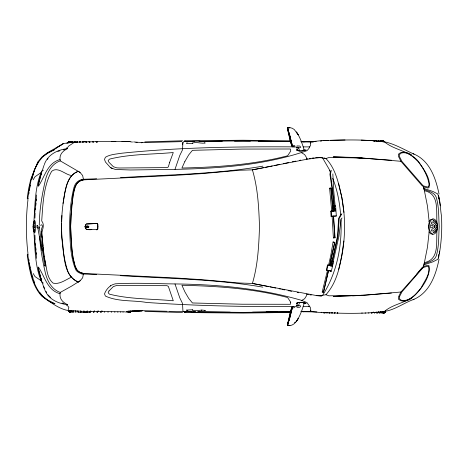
<?xml version="1.0" encoding="UTF-8"?>
<svg xmlns="http://www.w3.org/2000/svg" width="465" height="465" viewBox="0 0 465 465"><rect width="100%" height="100%" fill="white"/><g stroke="black" fill="none" stroke-linecap="round" stroke-linejoin="round"><path stroke-width="0.7" d="M77.62 311.085L77.917 312.096L78.44 311.602M73.052 142.087L72.813 141.598L72.639 142.592M88.617 226.972C87.827 223.851 82.892 228.623 88.763 226.972L88.763 226.321L86.106 226.193L84.99 226.327L84.99 226.967L88.763 226.972L84.99 226.967M82.538 142.104L82.549 141.598L83.322 142.087M78.01 171.207L60.235 160.855C58.95 154.915 62.357 151.148 67.576 148.585L66.524 148.033L67.646 147.457L68.855 145.929L74.22 142.395L76.551 142.116L106.956 141.441L130.508 141.575M434.676 227.036L434.676 226.007M77.789 171.539C68.657 174.956 66.483 185.343 64.647 193.789C61.979 208.308 60.869 223.124 61.851 237.865C64.647 252.321 61.973 275.088 78.387 282.075L80.131 280.75L82.654 277.803L83.52 273.432L80.503 272.531L78.353 271.269L76.591 269.334L75.039 265.684L73.104 257.918L71.872 248.903L70.668 226.647L70.988 215.44L73.104 195.376L75.039 187.61L76.591 183.966L78.353 182.03L80.503 180.769L83.52 179.868L175.27 175.357L201.979 173.619L239.888 170.26L252.39 169.853L306.807 159.274L320.844 157.414M33.835 222.38C35.108 205.315 34.718 186.802 41.757 171.073L43.344 170.173M34.922 218.114L35.102 213.133M61.618 223.142L61.618 230.152M61.671 221.741L61.897 215.435M80.829 311.097L80.526 312.096L81.183 311.602M437.28 228.071C435.374 239.888 440.762 259.238 424.446 262.574M33.166 226.362L33.16 226.908M33.172 226.217L33.178 227.234M87.31 311.085L87.1 312.096L86.56 312.096L86.909 311.085M33.218 226.199L33.23 225.92M438.768 199.037L438.733 196.916M85.618 224.746L85.618 228.553L86.374 229.344L91.803 229.623M75.121 311.085L75.981 312.096L75.871 311.097M329.144 312.521L329.58 313.026L329.964 312.538M39.717 272.624L39.752 272.13M83.561 311.085L83.421 312.096L83.927 312.096L83.933 311.085M439.268 253.297L439.454 251.106M77.184 142.592L77.039 141.598L77.562 142.087M84.246 311.097L83.927 312.096M287.742 324.698L292.142 308.708M34.834 212.424L36.555 194.975M35.41 209.622L35.555 208.227M35.84 205.425L36.055 203.327M36.34 200.525L36.485 199.13M297.025 303.924L296.565 303.128C297.118 302.035 307.005 301.808 303.692 303.639M27.261 255.518C29.493 269.741 31.765 285.394 41.949 296.333C50.069 301.733 58.235 308.696 68.012 310.515L68.855 307.371L67.646 305.836L66.524 305.267L67.576 304.709C62.357 302.151 58.95 298.385 60.235 292.439L71.796 286.004L80.131 280.75M385.514 310.649L385.363 312.015L383.852 313.026L384.747 312.027L383.985 313.026L385.392 312.015L385.613 310.649L385.363 312.015L383.904 313.026L384.776 312.027L384.003 313.026M428.544 225.374L428.544 227.92M38.514 184.983L40.13 177.502M385.561 310.649L385.392 312.015L383.852 313.026M343.891 241.021C341.2 259.615 338.939 280.186 325.936 294.74L320.838 295.577L316.677 295.601L252.39 283.441L239.888 283.034L201.979 279.674L175.27 277.942L83.52 273.432L80.428 272.717L78.265 271.38L76.522 269.444L74.912 265.742L73.005 257.918L72.116 251.513L70.913 237.859L70.575 226.647L71.72 205.1C73.598 196.666 72.092 181.583 83.52 179.868L82.654 175.497L80.131 172.55L78.387 171.225C65.542 175.973 65.199 192.109 63.013 203.478M74.243 142.61L75.103 141.598L74.993 142.592M296.804 303.622L296.868 303.145C298.949 302.041 302.494 302.052 304.337 303.081M80.445 311.085L80.526 312.096M28.853 193.876L29.051 192.516M29.353 190.481L29.551 189.121M90.867 311.085L90.466 312.096L89.896 312.096L90.454 311.085M27.261 197.782L28.603 188.813L30.737 179.345L37.764 161.971L41.949 156.961L47.023 153.02L63.298 143.662L68.012 142.784M329.731 265.631L334.719 242.335L333.079 241.98L330.859 255.064L328.557 265.312L331.08 265.951L332.173 261.028L333.649 261.365L331.336 271.246L326.349 269.996L327.517 265.033L331.08 265.951M423.807 265.608L423.516 264.957M27.912 197.852C30.487 179.455 34.643 156.037 54.963 149.509L48.122 153.072M294.479 146.876C236.894 146.533 179.17 147.3 121.847 153.206C116.302 154.13 110.368 154.281 105.416 157.234L104.491 159.402L105.433 161.983L110.577 167.743L115.361 169.469L130.415 169.987L174.985 169.359L179.786 155.444L182.53 149.823L182.914 142.389L183.907 141.558L194.707 141.424M182.53 144.818L182.914 142.406M424.156 264.754L432.915 261.824L437.635 259.406L438.536 258.017L438.768 254.262M83.88 311.097L83.421 312.096M438.536 258.017C441.378 244.084 442.285 229.82 441.419 215.632C440.181 208.477 440.628 200.525 437.635 193.888L432.915 191.47L424.156 188.546M291.352 308.783L287.393 325.372L289.869 317.862L292.485 306.354L290.788 310.306L287.329 324.925L289.689 317.717L292.2 306.83L291.421 308.289M75.626 312.096L75.609 311.097M329.58 313.026L329.673 312.538M71.162 142.087L71.494 141.598L71.354 142.087M310.794 141.86L310.556 145.278L308.754 148.666L306.999 150.677C264.701 165.313 219.445 168.435 174.985 169.359M287.742 324.477L290.538 313.898M297.803 302.622L296.49 305.987M87.559 311.097L87.1 312.096M329.563 265.556L334.719 242.335M423.615 188.581L423.627 186.82L422.028 185.622L400.929 161.291L398.482 156.438L398.348 154.229C402.004 150.457 407.822 152.497 411.647 154.897M80.003 142.104L80.114 141.598L79.649 141.598L79.498 142.104M330.371 265.806L331.446 260.882L332.173 261.028M29.702 188.43L30.458 184.977M74.731 142.592L74.749 141.598M327.517 270.299L322.204 292.008L323.471 292.328L328.592 270.578M331.969 261.121L337.549 235.958L338.601 218.463L341.06 214.127M332.917 262.865L332.12 266.358L331.318 266.102L337.985 236.051L339.194 218.434L341.868 213.778M333.231 261.464L338.933 236.307L341.165 218.835L342.048 218.027M331.574 312.521L331.871 313.026L332.394 312.538M326.349 269.996L326.843 270.095L328.017 265.131M323.471 292.328L328.435 270.514M439.036 259.296C435.839 274.972 429.823 292.258 414.083 299.28C403.202 303.07 393.588 311.091 381.812 311.684L384.27 311.277M39.653 179.885L40.292 177.258M184.466 141.587L184.82 140.756L243.003 140.232L290.102 140.837M299.629 302.39L298.344 306.046L292.659 306.598M330.574 271.089L330.679 270.659M94.564 311.085L93.965 312.096L93.378 312.096L94.133 311.085M310.556 143.092C312.067 139.175 303.366 143.046 301.971 141.587M413.228 299.402L413.135 299.78L414.048 299.1M40.449 176.665L41.478 173.247M306.807 294.025L306.249 296.159L304.598 298.763L301.744 300.419C260.58 288.335 217.73 284.435 174.985 283.941C155.118 283.714 135.205 282.662 115.361 283.824C110.263 284.708 106.183 289.236 104.491 293.892L105.416 296.06C118.18 302 133.112 300.07 146.69 302.471C195.631 305.831 244.706 306.929 293.752 306.418M291.811 309.603L291.933 309.161M72.104 142.61L72.813 141.598M33.189 227.472L33.178 228.646A14.415 5.882 4.1 0 0 33.3 228.989C36.293 232.884 33.654 228.216 33.218 227.036M330.446 171.353L329.923 174.317L332.213 189.953L333.847 206.175M331.26 170.242L330.481 174.113L332.655 189.9L334.788 211.064L335.631 211.075L335.364 208.25M77.051 142.61L77.452 141.598M290.724 313.236L291.543 310.382M34.579 169.4L31.672 179.455L34.73 169.26L38.409 161.867M87.17 311.097L86.56 312.096M44.036 165.284L39.874 177.688L38.258 184.593L38.084 185.93L38.467 186.215C44.814 176.671 47.349 162.919 60.095 159.547M291.695 145.469L290.154 140.075L290.549 138.733M40.316 176.886L41.6 172.562M192.336 310.417L192.533 309.783L186.442 310.091L187.226 310.358M201.601 310.649L201.781 310.056L205.385 310.417L204.594 310.661M304.145 303.471C302.204 309.673 300.163 315.991 296.397 321.367L298.257 318.449C296.246 322.443 292.346 326.761 287.393 325.372L289.928 325.599L287.399 325.372M41.309 173.933L41.711 172.73M98.336 311.085L97.557 312.096L96.958 312.096L97.906 311.085M287.742 128.602L289.73 136.443M74.51 142.61L75.103 141.598M77.917 312.096L78.062 311.097M331.871 313.026L332.062 312.538M33.288 225.339L33.288 227.978M334.329 312.521L334.48 313.026L335.137 312.538M69.756 142.592L70.279 141.598L69.634 142.592M129.038 312.096L129.235 311.602M382.991 313.026L383.189 312.538M70.366 142.61L71.261 141.598M90.64 311.097L89.896 312.096M338.601 269.706L341.827 255.86C345.449 236.546 345.46 216.748 341.827 197.439C338.648 183.849 335.968 168.998 325.936 158.559L324.088 157.937M423.516 188.337L423.824 187.598M288.126 324.053L287.754 324.715M94.668 311.097L93.965 312.096M110.42 285.905L110.577 285.557M382.835 313.026L383.055 312.538M102.137 311.085L101.178 312.096L100.58 312.096L101.701 311.085M72.331 142.61L73.11 141.598M41.635 171.701L41.228 172.503L35.003 176.729L33.195 179.786M304.168 303.279L304.366 302.884M94.25 311.097L93.378 312.096M69.041 142.61L70.116 141.598M44.274 164.645C47.616 154.549 57.619 149.695 67.576 148.585M98.371 311.097L97.557 312.096M47.378 159.547L48.023 158.379M322.582 295.362C336.887 273.007 342.287 245.764 340.921 219.497M70.541 142.61L71.494 141.598M168.743 311.318L184.466 311.713L184.669 312.538L184.989 312.259M334.48 313.026L334.765 312.538M383.201 141.674L381.376 140.668L382.48 141.662L384.386 141.79C394.744 150.526 409.991 150.724 418.663 161.785C423.598 169.109 431.125 178.49 428.963 187.691L427.806 188.029L423.627 186.82L427.463 206.129L429.247 222.282L428.544 224.944L428.544 228.356L429.247 231.012L427.463 247.171L423.627 266.48L400.929 292.008L398.482 296.862L398.348 299.071C402.004 302.843 407.822 300.803 411.647 298.396M77.039 141.598L76.742 142.61M68.843 142.592L69.488 141.598L68.762 142.592M129.968 311.602L129.671 312.096L130.049 311.602M384.352 312.027L383.625 313.026L384.003 312.538M304.145 149.829C302.204 143.627 300.163 137.309 296.397 131.932L298.257 134.85L294.269 129.52L292.13 128.201L289.928 127.672L287.393 127.927L290.154 140.075M97.946 311.097L96.958 312.096M102.097 311.097L101.178 312.096M69.169 142.61L70.279 141.598M33.37 224.386A4.83 0.756 -90 0 1 34.207 221.956L33.335 224.461M133.641 311.37L141.203 310.94L141.552 310.428L140.11 310.562M130.049 312.096L130.816 311.097L129.311 312.096L131.432 311.085L129.898 312.096L130.793 311.097L130.031 312.096L131.432 311.085L129.898 312.096M287.399 127.922L289.928 127.695L287.393 127.927L289.869 135.437L292.485 146.946L292.148 146.458M384.514 312.521L384.875 312.015L383.265 313.026L384.956 312.015L383.712 313.026M101.672 311.097L100.58 312.096M69.262 141.598L67.751 142.61L69.204 141.598L68.338 142.592L69.262 141.598L68.367 142.592L69.111 141.598L67.721 142.61L69.128 141.598M337.881 313.026L337.381 313.026L337.753 312.538M373.546 312.015L371.494 313.026L372.302 312.538M416.727 274.083L422.028 267.677L423.627 266.48L427.806 265.265L428.963 265.608C431.131 275.611 421.982 288.166 415.065 295.118C406.23 303.151 393.407 303.668 384.386 311.509M90.466 312.096L90.884 311.602M376.377 312.015L374.308 313.026L375.482 312.521M27.592 254.558L27.191 255.029L28.179 254.861L27.836 254.96L27.906 252.948C25.871 235.488 25.871 217.812 27.906 200.351L27.836 198.34L28.179 198.433L27.191 198.264L27.592 198.735M130.566 311.591L131.002 311.085L129.758 312.096M294.543 322.78L295.298 321.92M378.876 312.015L376.824 313.026L377.58 312.538M130.119 311.085L128.294 312.096L129.404 311.097M384.073 312.015L382.247 313.026L383.945 312.015M128.799 311.085L126.869 312.096L128.055 311.097M130.398 311.097L129.439 312.096M381.009 312.015L379.004 313.026L380.783 312.015M382.753 312.015L380.823 313.026L382.573 312.015M86.339 224.014L96.999 223.491L97.749 224.211L97.749 229.082L96.61 229.791M129.851 311.602L130.316 311.097M383.805 312.538L384.276 312.027M129.532 311.097L128.491 312.096M383.003 312.538L383.486 312.027M68.715 142.104L68.233 142.61L69.488 141.598M128.235 311.097L127.131 312.096M333.161 211.069L331.725 211.139L329.598 188.226L331.034 188.093L333.161 211.069L334.457 210.953L334.039 205.931L333.231 206.024M382.189 312.027L381.085 313.026M382.858 312.538L383.358 312.027M380.48 312.027L379.33 313.026M378.388 312.027L377.208 313.026M428.881 221.357L430.846 219.434L431.764 219.346M69.215 142.087L69.721 141.598L68.152 142.61L69.395 141.598M129.991 311.085L128.294 312.096M381.492 312.538L382.015 312.027M383.393 313.026L383.892 312.538M187.226 142.935L186.442 143.208L192.533 143.511L193.26 142.825C197.276 141.895 201.223 143.726 205.193 143.046L204.594 142.633M378.603 312.015L376.824 313.026M40.641 225.397L41.373 224.758L42.152 225.194L42.431 226.478L41.333 229.617L43.611 250.577L43.094 250.647M71.784 276.995C66.146 279.442 59.596 284.754 53.144 283.144C46.058 277.407 47.064 266.503 44.332 258.592M434.659 227.588C430.224 229.181 430.369 233.436 434.949 229.448A17.792 6.19 -13.7 0 0 435.455 229.024L435.879 228.623L434.862 227.571L434.862 225.572L435.874 224.519L434.339 223.241A27.22 9.474 13.7 0 0 433.345 222.572L431.991 221.782L431.195 223.369L434.659 225.554M371.977 313.026L372.674 312.538M42.896 156.577L47.5 153.392M55.515 148.492L63.298 143.662L55.573 148.515M297.025 149.37L296.565 150.166C299.466 151.648 303.116 151.009 306.104 149.963L304.418 150.515M60.235 160.855C52.103 163.703 47.663 171.585 45.553 179.478C42.088 194.515 39.386 209.843 39.281 225.31M371.494 313.026L372.622 312.521M126.869 312.096L128.073 311.591M423.801 264.004C428.12 262.074 434.246 261.191 436.164 256.215C439.105 246.712 438.588 236.487 439.204 226.647C438.588 216.806 439.105 206.582 436.164 197.079C434.246 192.103 428.12 191.22 423.801 189.29M304.337 150.218C302.494 151.247 298.949 151.253 296.868 150.149L296.804 149.678M432.508 219.131L433.153 219.16M333.388 237.911L334.817 237.499L335.062 237.789L333.388 237.911L332.12 216.225L331.063 216.272L330.749 211.18L334.457 210.953M316.677 157.693L320.838 157.716L322.233 157.321M201.781 310.056L196.369 310.725L193.26 310.469L192.533 309.783M300.75 311.579L313.393 311.399L302.698 311.707M57.834 151.346L59.944 150.8M63.461 149.899L65.571 149.358M96.633 178.787L83.502 179.275C78.916 179.537 75.22 182.751 74.051 187.174C70.674 200.043 69.75 213.394 69.552 226.647C70.238 241.149 69.988 256.506 75.894 270.014C77.591 272.606 80.584 273.594 83.502 274.025L96.633 274.513M274.286 165.546L279.814 164.395M283.266 163.674L288.788 162.518M141.203 310.94L142.592 310.655M262.307 167.975L263.725 167.691M265.137 167.406L272.217 165.982M292.293 161.814L295.81 161.111M299.321 160.408L300.727 160.129M66.786 143.296L70.866 142.493L76.551 142.116M261.597 168.121L252.39 169.853C257.924 188.267 258.813 207.559 259.511 226.647C258.813 245.741 257.924 265.033 252.39 283.441L268.677 286.603M262.876 166.15C215.888 174.276 167.987 174.642 120.505 177.653M323.065 140.668L324.442 140.424M296.786 305.627L298.797 305.29L300.768 306.017L299.815 307.255L296.926 307.382M306.348 159.001L307.772 158.792M309.196 158.577L310.62 158.367M312.044 158.152L314.177 157.833M43.611 250.577L41.978 250.716L37.735 227.362M292.404 307.929L294.874 307.603M381.166 311.765C362.694 313.939 343.984 313.439 325.43 312.718M41.141 231.669L41.571 231.617L42.873 245.944M43.001 247.38L45.686 265.858L44.739 265.811L42.396 250.193M311.748 141.662L322.135 140.581L328.412 140.418M320.426 141.122L321.85 140.953M331.063 216.272L336.334 215.975L335.608 205.856L334.039 205.931M336.334 215.975L332.12 216.225M391.414 293.055L362.119 295.298L333.26 296.432L365.507 295.141L400.929 292.008M85.577 141.563L86.92 141.418M82.724 141.563L84.107 141.418M84.787 141.563L86.176 141.418M82.415 141.563L83.845 141.418M329.598 188.226L331.034 188.093M131.874 311.323L125.939 311.742M135.501 311.3L130.508 311.724L142.209 310.707L131.967 310.916L142.546 310.736M192.295 141.273L200.02 141.145M81.334 179.444L83.502 179.275M352.615 295.903L362.119 295.298L328.982 295.821L325.936 294.74M324.709 140.616C343.716 139.849 362.892 139.314 381.812 141.616M315.555 157.687L320.897 157.391M174.985 283.941L179.786 297.856L182.53 303.471L182.914 310.893L183.907 311.742L186.593 311.719M196.218 312.335L200.02 312.149M330.749 211.18L331.725 211.139M301.744 300.419L306.999 302.622L309.696 306.4L308.83 306.441L309.696 306.4L310.556 308.016L310.87 311.434L310.556 310.202M124.608 311.794L83.479 311.405L68.826 310.399M302.855 311.707L303.418 311.684L301.483 311.678M144.818 141.889L182.53 140.773M141.656 310.643L167.29 311.283M181.803 141.639L141.656 142.65M330.464 140.291L345.042 140.012M135.135 310.87L136.524 310.847M88.763 226.321L84.99 226.327M301.657 141.569L316.136 141.372M290.631 311.719L242.928 312.387L197.584 311.905M290.102 312.463L243.003 313.067L184.82 312.55M199.02 141.377L242.928 140.907L290.631 141.575M185.175 141.593L194.405 141.5M199.38 141.441L222.287 141.232M266.213 311.905L277.715 311.783M285.626 311.701L290.66 311.643M301.442 311.527L310.794 311.428M252.547 312.149L290.689 311.783M234.488 141.128L250.391 141.128M285.783 311.841L291.09 311.794M303.174 306.406L309.696 306.4M84.723 312.271L85.886 312.271M84.985 312.271L86.391 312.271M374.22 141.157L373.43 140.668L375.063 141.174M376.708 141.157L375.947 140.668L377.551 141.174M378.847 141.157L378.132 140.668L380.132 141.674M381.137 141.662L379.946 140.668L381.875 141.674M382.928 141.157L382.387 140.668L384.084 141.674L382.84 140.668L383.131 141.157M382.974 140.668L384.514 141.674L382.974 140.668L383.875 141.662M85.827 142.104L85.688 141.598L86.571 142.087M89.303 142.104L89.018 141.598L90.007 142.087M92.924 142.104L92.5 141.598L93.57 142.087L93.087 141.598M96.639 142.104L96.081 141.598L97.284 142.104M69.988 312.096L69.239 311.097L69.988 312.096L68.599 311.085L70.006 312.096L69.244 311.097L70.081 312.096L68.628 311.085L70.139 312.096M70.366 312.096L69.029 311.085L70.366 312.096L69.715 311.097M70.721 312.096L70.093 311.602M69.919 311.085L71.157 312.096L70.633 311.097M71.238 311.085L72.366 312.096L71.982 311.097M72.982 311.085L73.691 312.096L73.929 311.602M104.195 312.096L104.788 312.096M107.752 312.096L108.328 312.096M111.193 312.096L111.745 312.096M114.471 312.096L114.995 312.096M117.54 312.096L118.023 312.096M120.354 312.096L120.79 312.096M122.87 312.096L123.254 312.096M125.05 312.096L125.376 312.096M78.556 312.335L89.867 312.335M323.942 313.026L323.564 312.538M324.68 313.026L323.936 312.538M361.706 313.026L362.281 313.026M365.147 313.026L365.705 313.026M368.425 313.026L368.948 313.026M303.174 146.888L309.696 146.894M301.483 141.622L303.418 141.61L302.855 141.593M322.204 292.008L323.338 292.014M230.181 312.131L197.962 311.835M258.308 141.203L290.689 141.517M266.213 141.389L284.906 141.593M301.442 141.767L313.393 141.895L300.75 141.72M192.987 311.783L195.829 311.817M183.907 311.753L195.422 311.881M303.104 311.748L316.857 311.934M135.832 142.435L137.222 142.464M391.414 160.239L352.615 157.397L333.26 156.862L362.119 158.001L400.929 161.291M144.818 311.405L182.53 312.526M121.952 141.407L127.271 141.604M296.926 145.911L299.815 146.045L300.768 147.283L298.797 148.004L296.49 147.306M44.739 265.811L45.686 265.858M361.218 140.134L376.022 140.854M120.505 275.64C167.987 278.657 215.888 279.023 262.876 287.149M316.223 295.647L321.565 295.943M133.641 141.93L142.592 142.645M352.615 157.397L362.119 158.001L328.982 157.478L325.936 158.559L320.838 157.716M316.677 295.601L321.536 295.932M81.334 273.85L83.502 274.025M322.135 312.718L311.748 311.637M130.56 141.86L132.531 142.034M368.39 140.488L369.826 140.633M114.437 141.418L115.866 141.563M368.129 140.488L369.512 140.633M366.06 140.488L367.449 140.633M114.175 141.418L115.558 141.563M112.106 141.418L113.495 141.563M365.321 140.488L366.658 140.633M111.362 141.418L112.704 141.563M321.141 312.259L322.565 312.428M292.659 146.702L298.344 147.254L299.629 150.91M333.341 216.132L334.817 237.499M292.404 145.365L294.874 145.69M307.063 294.397L308.487 294.612M309.911 294.827L311.329 295.037M192.295 312.027L186.883 310.94M382.428 141.715L384.27 142.023M127.788 141.354L129.177 141.598M384.386 141.79C395.337 144.016 405.073 150.311 415.338 154.688C430.358 161.971 435.821 178.816 439.036 193.998M290.183 291.061L291.59 291.346M297.211 292.468L298.617 292.747M270.089 286.888L271.508 287.172M272.217 287.318L275.669 288.038M279.122 288.759L280.5 289.05M281.883 289.335L284.644 289.91M288.102 290.637L289.48 290.921M67.576 304.709C57.922 303.546 47.936 299.094 44.594 289.236M432.915 234.255L430.852 233.866L428.887 231.936M326.843 270.095L331.336 271.246M62.054 303.035L64.164 303.575M327.517 265.033L328.348 265.259M304.622 302.884L306.104 303.331L304.418 302.785M333.079 241.98L334.463 242.492M378.132 140.668L379.911 141.674M379.946 140.668L381.695 141.674M375.947 140.668L377.15 141.174M381.376 140.668L383.067 141.674M373.43 140.668L374.604 141.174M70.703 175.381C64.745 174.195 57.509 166.429 51.662 171.3C43.46 185.82 42.885 204.519 41.711 220.916C45.855 226.234 40.449 231.617 41.873 237.313M424.446 190.726C440.762 194.062 435.374 213.412 437.28 225.229M382.387 140.668L384.003 141.674M60.095 293.752C47.349 290.381 44.814 276.629 38.467 267.079L38.084 267.363L38.258 268.706L39.874 275.606L44.274 288.649M60.235 292.439C52.103 289.59 47.663 281.714 45.553 273.815C42.745 261.632 40.42 249.281 39.635 236.79M47.5 299.902L54.963 303.785C34.643 297.263 30.487 273.839 27.912 255.448M78.387 282.075C72.523 279.779 68.361 274.588 66.931 268.503C63.473 256.506 62.043 244.009 61.671 231.553M382.747 140.668L383.637 141.174M43.344 283.127L41.757 282.22C34.718 266.497 35.108 247.979 33.835 230.913M301.744 152.88L304.598 154.537L306.249 157.141L306.807 159.274M303.692 149.66L304.622 150.416M110.42 167.394L112.449 168.667M78.544 171.544L80.131 172.55M71.157 312.096L70.046 311.085M373.866 140.668L374.558 141.157M376.33 140.668L377.005 141.157M96.081 141.598L96.749 142.087M414.048 154.194L413.135 153.52L413.228 153.892M378.458 140.668L379.603 141.662M72.366 312.096L71.418 311.085M37.985 227.769L38.612 228.245L39.141 227.774L39.281 226.647L42.495 250.647M46.965 299.472L42.652 296.019L39.519 292.183M380.213 140.668L381.312 141.662M92.5 141.598L93.105 142.087M381.573 140.668L382.608 141.662M96.679 141.598L97.22 142.087M89.018 141.598L89.553 142.087M73.982 312.096L73.208 311.085M382.515 140.668L383.021 141.157M48.023 294.915L50.435 297.333M69.587 311.591L69.105 311.085L69.477 311.591M85.688 141.598L86.141 142.087M323.594 312.538L324.035 313.026M287.754 128.578L288.126 129.241M329.54 312.521L329.935 313.026M75.981 312.096L75.388 311.085M383.125 140.668L383.503 141.157M82.549 141.598L82.921 142.087M141.203 142.36L141.552 142.871M69.64 311.097L70.273 312.096M322.582 157.937L330.725 171.98M89.588 141.598L89.919 142.104M33.195 273.507L35.003 276.57L41.228 280.79L41.635 281.598M79.649 141.598L79.934 142.087M184.82 140.75L184.989 141.075M70.506 311.097L70.994 312.096M46.087 291.416L46.733 292.584M304.168 150.021L304.366 150.416M332.027 312.521L332.283 313.026M78.323 312.096L77.928 311.085M71.802 311.097L72.139 312.096M324.89 312.538L325.111 313.026L324.756 312.538M338.601 183.594L341.827 197.439L343.92 212.435M80.114 141.598L80.306 142.087M329.563 170.26L330.348 172.277M332.708 178.316C337.404 190.057 339.7 202.641 340.653 215.208M43.716 286.481L44.477 288.503M292.142 144.592L287.672 128.416M86.223 141.598L86.409 142.104M296.786 147.672L297.803 150.672M41.478 280.052L40.449 276.634M73.511 311.097L73.691 312.096M31.672 273.839L33.154 278.477M33.579 279.802L34.637 283.115M192.336 142.883L192.533 143.511M40.316 276.408L41.6 280.732M290.154 313.224L290.549 314.561M290.724 140.064L291.543 142.918M326.186 312.538L326.325 313.026L325.994 312.538M291.811 143.691L291.933 144.138M39.653 273.408L40.292 276.041M40.13 275.792L38.514 268.311M29.853 265.556L30.458 268.317M30.766 269.7L31.37 272.461M334.835 312.521L334.945 313.026M80.986 312.096L80.788 311.085M440.279 205.809L438.536 195.277L438.698 196.294M28.853 259.423L29.051 260.778M29.353 262.818L29.551 264.178M42.542 245.102L42.722 246.526M42.995 248.659L43.727 254.343M43.908 255.767L44.094 257.186M327.883 312.538L327.941 313.026L327.645 312.538M35.41 243.672L35.555 245.072M35.84 247.868L36.055 249.972M36.34 252.768L36.485 254.169M34.834 240.876L36.555 258.325M335.166 206.129L333.638 189.871L332.847 173.904M330.836 188.29L332.94 211.04M333.242 206.024L333.667 211.046M439.268 199.996L439.454 202.188M83.049 141.598L83.09 142.104M335.062 237.789L333.562 216.161M331.347 211.11L331.696 216.196M34.922 235.185L35.102 240.161M337.369 312.521L337.381 313.026M86.106 226.193L86.106 227.1M33.393 229.21A4.83 0.756 -90 0 0 34.16 231.425L34.183 231.25A17.135 6.992 4.1 0 1 33.689 230.559L33.573 230.344A12.049 4.917 4.1 0 1 33.364 229.733L33.329 229.518A17.176 7.01 4.1 0 1 33.323 229.013M33.899 222.427A6.202 0.971 -90 0 1 35.299 222.317A6.202 0.971 -90 0 1 35.253 231.274A6.202 0.971 -90 0 1 33.858 230.594M97.883 226.647L97.795 229.094L97.04 229.82C93.029 228.489 83.27 232.523 85.636 224.752L86.374 223.956L97.04 223.479L97.795 224.2L97.883 226.647M34.77 227.751C33.079 228.46 33.916 224.299 34.782 225.868A4.83 0.756 -90 0 1 34.77 227.751M399.406 296.821L399.29 298.646L401.464 300.338C409.95 301.791 416.349 293.653 421.174 287.794C424.179 281.36 430.544 274.042 428.579 266.579L427.591 266.265L423.377 267.41L422.429 268.311L401.963 291.851L399.406 296.821M33.125 224.926C32.846 227.635 36.119 221.357 33.869 223.421A22.053 8.998 -4.1 0 0 33.492 223.961L33.125 224.926M290.718 302.221L290.462 304.296L242.265 304.226L192.429 302.971L188.703 298.385L184.838 291.764L181.92 285.266C217.44 286.109 253.123 288.515 287.637 297.519L290.718 302.221M430.817 224.903L430.73 225.595A5.964 3.214 -90 0 0 430.77 227.92C433.182 227.711 434.734 225.99 430.817 224.903M437.071 227.548C436.205 229.28 435.536 224.578 437.03 225.223A5.964 3.214 -90 0 1 437.071 227.548M429.178 184.518L428.579 186.721L427.591 187.035L423.377 185.89L422.429 184.983L401.963 161.448L399.406 156.472L399.29 154.647L401.464 152.956C408.287 151.387 413.635 157.414 418.122 161.628C423.458 168.225 427.736 176.101 429.178 184.518M36.985 225.711L36.985 227.583L37.456 227.972L38.118 226.647L37.456 225.327L36.985 225.711M169.644 162.378L168.342 166.947L166.947 167.603L119.435 167.999L116.756 167.853L113.373 166.726L108.996 162.32L108.136 160.541L109.513 159.117C130.264 153.903 152.078 154.519 173.282 152.526L169.644 162.378M436.786 229.164L436.629 229.722A5.964 3.214 -90 0 1 433.374 232.454L433.171 232.238A21.152 7.359 -13.7 0 0 434.455 231.384L434.816 231.117A14.874 5.179 -13.7 0 0 435.711 230.367L435.984 230.099A21.204 7.376 -13.7 0 0 436.74 229.239L436.786 229.164M184.838 161.535L181.92 168.034C217.44 167.191 253.123 164.784 287.637 155.775L290.718 151.079L290.462 148.998L242.265 149.073L192.429 150.323L188.703 154.909L184.838 161.535M108.996 290.974L108.136 292.752L109.513 294.182C130.264 299.396 152.078 298.78 173.282 300.768L168.342 286.353L166.947 285.69L116.756 285.446L113.373 286.568L108.996 290.974M287.329 128.369L290.788 142.988L292.2 146.463L289.689 135.582L287.329 128.369M433.171 220.765L436.734 223.764A5.964 3.214 -90 0 0 433.171 220.765M436.798 230.617A7.655 4.127 -90 0 0 433.438 218.922A7.655 4.127 -90 0 0 429.66 230.175A7.655 4.127 -90 0 0 436.798 230.617"/></g></svg>
